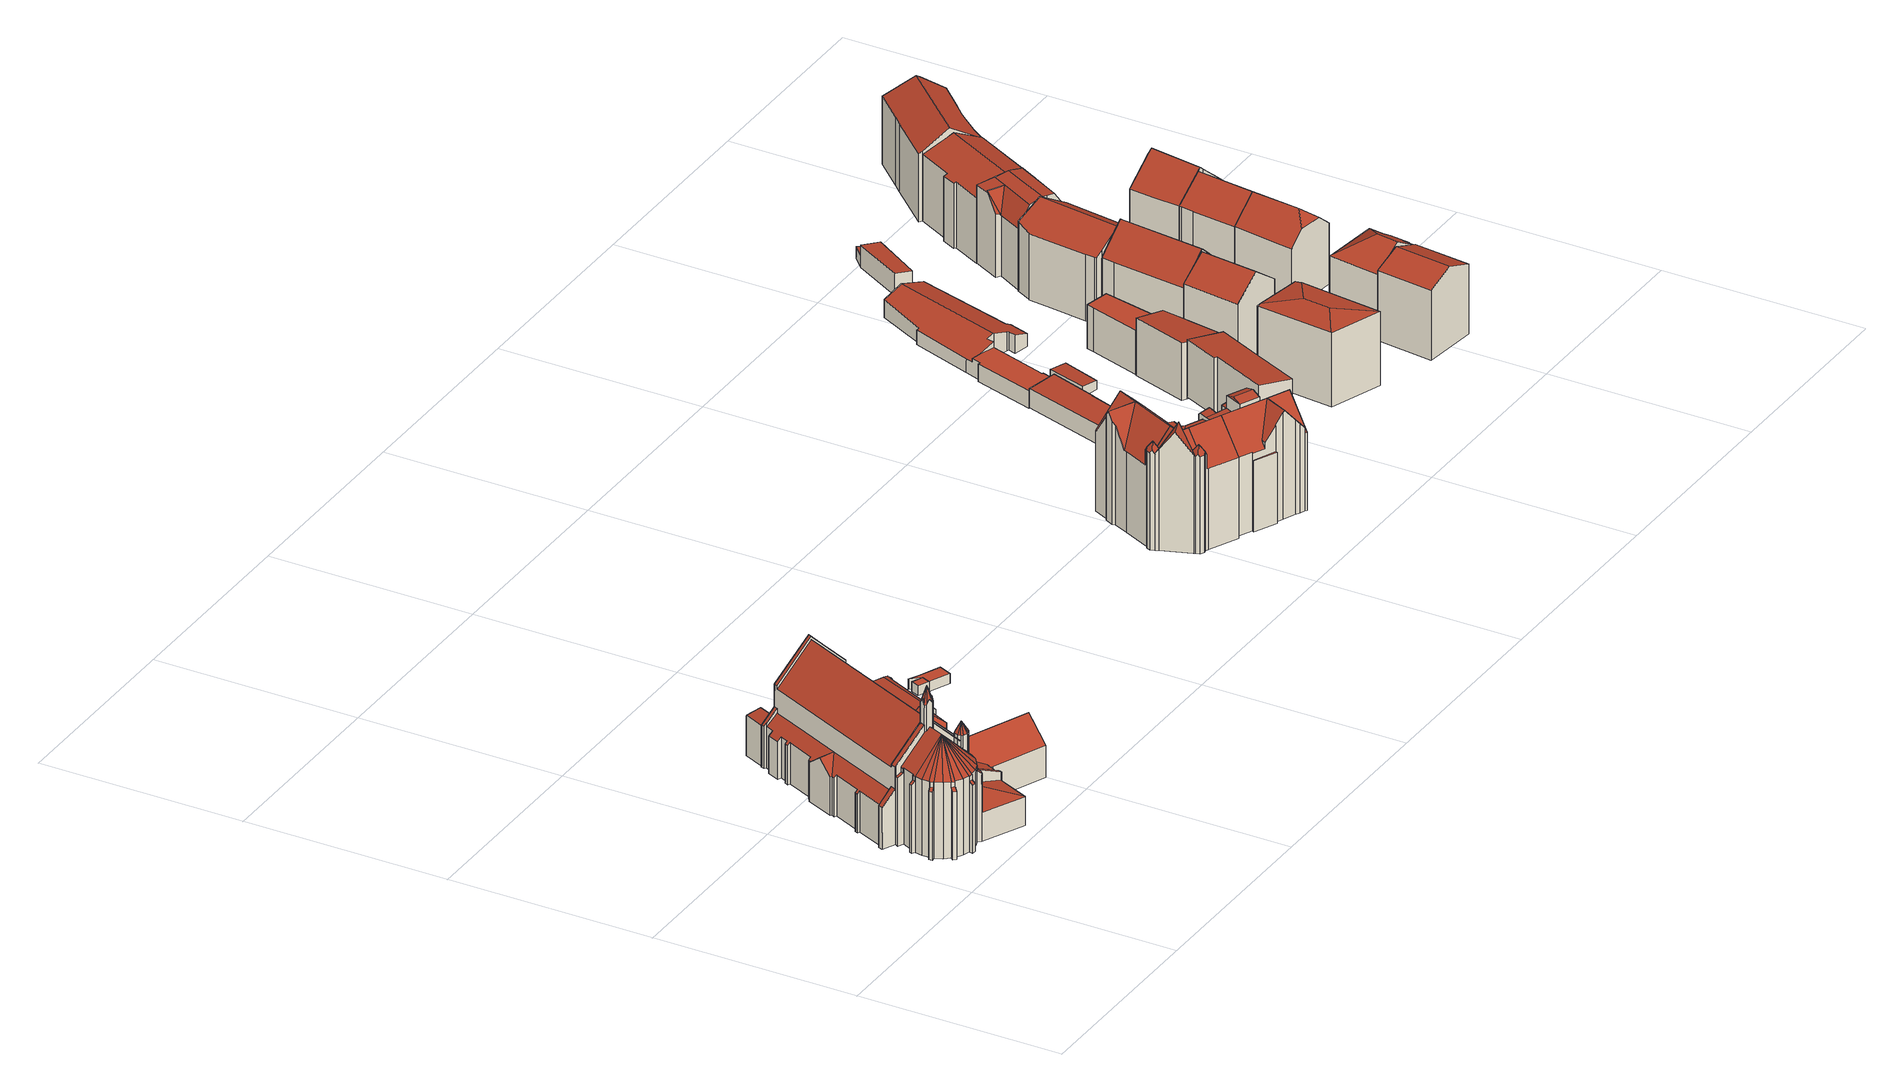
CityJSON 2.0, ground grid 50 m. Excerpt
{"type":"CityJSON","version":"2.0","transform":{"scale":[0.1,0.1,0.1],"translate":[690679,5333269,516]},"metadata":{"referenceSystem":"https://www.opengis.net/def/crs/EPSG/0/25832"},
"CityObjects":{
"building1":{"type":"Building","attributes":{"name":"St. Anton","Gemeindeschluessel":"09162000","HoeheDach":"555.800","HoeheGrund":"520.120","Methode":"2000","NiedrigsteTraufeDesGebaeudes":"523.859","Geometrietyp2DReferenz":"3000","function":"31001_3041","roofType":"3100","measuredHeight":35.68,"storeysAboveGround":3},"geometry":[{"type":"MultiSurface","lod":"2","boundaries":[[[0,1,2,3]],[[4,5,6,7]],[[8,9,10,11]],[[12,13,14]],[[15,16,14,17,18,19,20]],[[21,9,22,23]],[[24,25,26,27,28,29,30]],[[31,32,33,34,35,36]],[[37,38,39,40]],[[41,42,43,44]],[[45,46,47,48,49,50]],[[51,52,53,54,55]],[[56,57,58,59]],[[60,61,62,63,64,65,66,67]],[[68,69,70,71,72]],[[13,73,18,17]],[[74,75,76,77,78,79]],[[80,81,82,83]],[[24,30,84,85]],[[86,87,88]],[[89,90,91,92]],[[93,94,95,96,97]],[[98,99,100,101]],[[102,103,104,105,106]],[[20,107,108,109,110,111,112,47,113]],[[84,30,29,114,115,116,66,65]],[[117,118,119]],[[120,121,122,123]],[[124,125,126,127,6,5]],[[8,128,129]],[[130,64,63,131]],[[132,133,49,48,134]],[[123,122,135,136]],[[137,47,138]],[[138,47,46]],[[139,140,128,141,142]],[[143,144,145,146,41,44]],[[41,146,147,42]],[[148,149,150,151,152,153]],[[154,152,151,155,156,157]],[[158,159,99,98]],[[160,161,162,163,164]],[[165,166,167,168,169,21,23,170]],[[171,172,173,174]],[[10,175,11]],[[25,176,177,178,26]],[[179,180,181,182]],[[107,183,184,108]],[[185,186,187]],[[174,173,188,189]],[[190,191,86]],[[86,88,192]],[[193,194,195,196,197,198,199]],[[200,34,33,201,202]],[[203,87,86]],[[86,192,184]],[[204,205,206,207]],[[19,86,183]],[[22,9,8]],[[208,209,210,211]],[[7,6,127,212]],[[133,213,214,215,50,49]],[[216,217,218,219]],[[220,221,222,72,71,47,223]],[[224,225,226,172,171,227]],[[228,229,104,103,230,231,232,233,234,235,202,201,236]],[[237,88,87,238]],[[239,240,241,242]],[[223,47,53]],[[243,244,245,246]],[[159,247,248,2,1,249,250,251,210,209,252,188,173,172,226,253,100,99]],[[131,63,62,254]],[[31,36,255,256]],[[106,105,257,258]],[[259,248,247,260]],[[230,103,102,261]],[[262,68,72,222,263,264]],[[265,266,267,268]],[[269,270,229,228]],[[245,244,271,272]],[[59,58,273,274]],[[108,184,192,275,109]],[[161,276,277,278,279,162]],[[8,142,280,128]],[[281,45,50,215]],[[143,44,43,282]],[[283,139,142,11,284]],[[285,181,180,286,287,91,90,288,289,265,268]],[[53,47,54]],[[159,158,260,247]],[[285,290,182,181]],[[271,76,75,272]],[[101,100,253,291]],[[292,234,233,293]],[[294,287,286,295]],[[110,296,185,117,111]],[[74,79,297,298]],[[20,113,299,121,120,15]],[[15,120,123,136,300,157,156,301,302,199,198,16]],[[73,303,86]],[[265,93,97,266]],[[304,305,45,281,306]],[[47,307,308]],[[105,104,229,270,257]],[[92,91,287,294]],[[280,142,141]],[[109,275,296,110]],[[300,299,113,154,157]],[[224,227,177,176]],[[304,306,214,213]],[[82,166,165,83]],[[168,167,309,310,311,312]],[[8,185,187,22]],[[236,201,33,32]],[[313,282,43,42,147,314]],[[4,160,164,315,124,5]],[[3,2,248,259]],[[298,297,205,204]],[[279,316,163,162]],[[165,170,317,238,87,203]],[[9,175,10]],[[208,318,319,320,252,209]],[[35,34,200,321]],[[8,11,142]],[[150,322,323,155,151]],[[256,255,217,216]],[[313,314,277,276]],[[20,19,183,107]],[[175,9,21,169,284,11]],[[324,325,139,283]],[[263,222,221,326]],[[89,212,127,126,288,90]],[[167,166,82,327,67,66,116,40,39,328,329,309]],[[117,8,129,118]],[[330,254,62,61,331,332]],[[264,263,326,333]],[[80,191,190,334]],[[239,242,335,336,196,195,337]],[[288,126,125,289]],[[94,338,339,95]],[[186,22,187]],[[145,307,47,112,340,341,342,278,277,314,147,146]],[[305,343,138,46,45]],[[262,264,333,344]],[[321,200,202,235,345]],[[28,27,346,347]],[[328,39,38,218,217,255,36]],[[178,177,227,171,174,189,348]],[[271,244,243,349,273,58,57,350,338,94,93,265,351,77,76]],[[324,283,284,169,168,312]],[[149,193,199,302,322,150]],[[352,51,55,353,354]],[[292,345,235,234]],[[355,356,332,331,60,67,327,357]],[[328,36,35,321,345,292,293,358,359,261,102,106,258,206,360,361,362,329]],[[69,148,153,70]],[[347,114,29,28]],[[191,203,86]],[[70,153,47]],[[117,185,8]],[[18,86,19]],[[130,363,85,84,65,64]],[[267,364,290,285,268]],[[112,111,117,119,129,340]],[[206,205,297,79,78,365,360]],[[366,250,249,367]],[[226,225,291,253]],[[351,365,78,77]],[[335,355,357,81,334,190,303,12,14,16,368,336]],[[358,232,231,359]],[[183,86,184]],[[52,369,220,223,53]],[[293,233,232,358]],[[361,311,310,362]],[[367,249,1,0]],[[353,55,370,371]],[[130,131,254,330,241,240,372,194,193,149,148,69,68,262,344,369,52,51,352,373,374,343,305,304,213,133,132,144,143,282,313,276,161,160,4,7,212,89,92,294,295,179,182,290,364,96,95,339,375,56,59,274,376,246,245,272,75,74,298,204,207,269,228,236,32,31,256,216,219,318,208,211,377,366,367,0,3,259,260,158,98,101,291,225,224,176,25,24,85,363]],[[369,344,333,326,221,220]],[[70,47,71]],[[190,86,303]],[[354,353,371,378]],[[136,135,299,300]],[[140,139,325,315,164]],[[48,47,308,134]],[[279,278,342,316]],[[340,129,128,140,341]],[[374,373,378,371,370,379]],[[327,82,81,357]],[[362,310,309,329]],[[359,231,230,261]],[[211,210,251,377]],[[135,122,121,299]],[[352,354,378,373]],[[301,323,322,302]],[[156,155,323,301]],[[377,251,250,366]],[[154,47,153,152]],[[320,115,114,347,346,348,189,188,252]],[[269,207,206,258,257,270]],[[240,239,337,372]],[[185,296,317,170,23,22,186]],[[60,331,61]],[[73,86,18]],[[197,196,336,368]],[[295,286,180,179]],[[334,81,80]],[[119,118,129]],[[198,197,368,16]],[[376,349,243,246]],[[14,13,17]],[[320,319,37,40,116,115]],[[274,273,349,376]],[[275,237,238,317,296]],[[265,289,125,124,315,325,324,312,311,361,360,365,351]],[[306,281,215,214]],[[83,165,203,191,80]],[[12,303,73,13]],[[140,164,163,316,342,341]],[[379,370,55,54,47,137]],[[96,364,267,266,97]],[[375,350,57,56]],[[241,330,332,356,242]],[[318,219,218,38,37,319]],[[355,335,242,356]],[[154,113,47]],[[280,141,128]],[[275,192,88,237]],[[195,194,372,337]],[[339,338,350,375]],[[144,132,134,308,307,145]],[[27,26,178,348,346]],[[343,374,379,137,138]]],"semantics":{"surfaces":[{"type":"WallSurface"},{"type":"RoofSurface"},{"type":"GroundSurface"}],"values":[0,0,1,1,0,0,0,0,0,1,1,0,0,1,0,0,0,1,0,1,0,0,0,1,1,1,1,0,1,1,0,0,0,1,1,0,0,0,0,0,0,0,1,0,1,0,0,0,1,0,1,1,0,1,1,1,0,1,1,0,0,0,0,1,0,0,0,0,1,0,1,0,0,1,0,0,0,1,0,0,0,0,0,1,0,0,0,1,1,0,0,0,0,1,0,0,0,0,1,1,1,0,1,1,0,1,0,0,0,0,0,0,1,0,0,0,0,0,1,0,1,0,1,1,1,0,0,0,0,0,0,0,0,1,0,1,0,1,0,0,1,1,0,0,1,1,1,1,1,1,0,0,0,1,0,0,0,1,1,1,1,0,0,0,1,0,0,0,0,1,1,0,1,1,0,0,2,0,1,1,1,0,1,1,0,0,0,0,1,1,0,1,0,0,0,0,1,0,0,0,0,0,1,0,0,1,1,1,0,1,1,0,1,0,1,0,0,0,1,0,0,0,0,0,1,1,0,0,0,0,1,0]}}]},
"building2":{"type":"Building","attributes":{"Gemeindeschluessel":"09162000","HoeheDach":"527.250","HoeheGrund":"519.940","Methode":"2000","NiedrigsteTraufeDesGebaeudes":"522.595","Geometrietyp2DReferenz":"3000","function":"31001_9998","roofType":"3200","measuredHeight":7.31},"geometry":[{"type":"MultiSurface","lod":"2","boundaries":[[[380,381,382,383,384,385,386]],[[387,388,389,390,391,392,393,394,395]],[[396,397,398,399]],[[400,401,402,403]],[[404,405,406,407]],[[408,409,410,411,383,382]],[[412,413,414,415]],[[416,417,401,400]],[[418,419,420,421,422]],[[423,424,425,426]],[[427,428,392,391]],[[406,429,407]],[[398,430,431,432,433,434,399]],[[435,436,437,438]],[[439,440,441,442,443,444]],[[395,394,445,446]],[[447,448,416,400,403,449,441,440,439,450,451,386,385,384,452,453,454,455,456,396,399,434,433,457,458,459,460,461,389,388,387,395,446,462,463,464,412,415,465,404,407,423,426,466,467,468,469]],[[470,430,398,397,471,472,409,473]],[[444,443,474,475]],[[476,477,457]],[[457,477,478,458]],[[393,392,428,479,445,394]],[[443,442,419,418,422,480,474]],[[448,447,481,482,417,416]],[[475,474,480,483,484,485]],[[458,478,486,459]],[[465,487,405,404]],[[455,472,471,456]],[[488,422,421,435,438,425,424,429,406,405,487,414,413,489,427,391,390,490,491,486,478,477,476,432,431,492]],[[460,491,490,461]],[[431,430,470,492]],[[384,383,411,452]],[[382,381,408]],[[469,493,481,447]],[[415,414,487,465]],[[407,429,424,423]],[[441,449,403,402,420,419,442]],[[436,494,493,469,468,467,437]],[[461,490,390,389]],[[495,408,381,380]],[[483,480,422,488,492,470,473,484]],[[410,409,472,455,454,453]],[[452,411,410,453]],[[459,486,491,460]],[[485,484,473,409,408,495]],[[420,402,401,417,482,481,493,494,436,435,421]],[[464,489,413,412]],[[451,450,439,444,475,485,495,380,386]],[[479,428,427,489,464,463,462,446,445]],[[433,432,476,457]],[[425,438,437,467,466,426]],[[456,471,397,396]]],"semantics":{"surfaces":[{"type":"WallSurface"},{"type":"RoofSurface"},{"type":"GroundSurface"}],"values":[0,0,0,0,0,1,0,0,0,0,0,0,0,1,0,0,2,1,1,0,0,1,1,0,1,0,0,0,1,0,0,0,0,0,0,0,0,0,0,1,0,0,0,0,0,1,0,0,0,0,0,0]}}]},
"building3":{"type":"Building","attributes":{"Gemeindeschluessel":"09162000","HoeheDach":"522.331","HoeheGrund":"519.870","Methode":"1000","NiedrigsteTraufeDesGebaeudes":"522.331","Geometrietyp2DReferenz":"3000","function":"31001_2000","roofType":"1000","measuredHeight":2.46},"geometry":[{"type":"MultiSurface","lod":"2","boundaries":[[[496,497,498,499]],[[500,501,497,496]],[[499,502,500,496]],[[499,498,503,502]],[[502,503,501,500]],[[497,501,503,498]]],"semantics":{"surfaces":[{"type":"WallSurface"},{"type":"GroundSurface"},{"type":"RoofSurface"}],"values":[0,0,1,0,0,2]}}]},
"building4":{"type":"Building","attributes":{"Gemeindeschluessel":"09162000","HoeheDach":"522.331","HoeheGrund":"519.810","Methode":"1000","NiedrigsteTraufeDesGebaeudes":"522.331","Geometrietyp2DReferenz":"3000","function":"51009_1610","roofType":"1000","measuredHeight":2.52},"geometry":[{"type":"MultiSurface","lod":"2","boundaries":[[[504,505,506,507,508,509]],[[497,501,510,511]],[[506,505,512,513]],[[513,514,511,510,508,507,506]],[[514,513,512,515,497,511]],[[510,501,509,508]],[[501,497,515,512,505,504,509]]],"semantics":{"surfaces":[{"type":"WallSurface"},{"type":"GroundSurface"},{"type":"RoofSurface"}],"values":[0,0,0,1,0,0,2]}}]},
"building5":{"type":"Building","attributes":{"Gemeindeschluessel":"09162000","HoeheDach":"545.840","HoeheGrund":"516.197","Methode":"2000","NiedrigsteTraufeDesGebaeudes":"536.085","Geometrietyp2DReferenz":"3000","function":"31001_1000","roofType":"3100","measuredHeight":29.64,"storeysAboveGround":8},"geometry":[{"type":"MultiSurface","lod":"2","boundaries":[[[516,517,518,519,520,521]],[[522,523,524,525]],[[526,527,528]],[[529,530,531,532]],[[533,534,535,536,537]],[[538,539,540,527,526]],[[541,542,543,544]],[[545,546,547,524,523,548,549,543,542,550,551,552,553,554]],[[517,555,536,535,518]],[[534,556,519,518,535]],[[557,558,559,560,561,562]],[[563,526,528,564]],[[565,566,567,568,569,570]],[[571,572,573,574]],[[575,576,577,516,521]],[[578,561,560,579]],[[568,567,580,581]],[[568,581,553,582,583,569]],[[584,585,551,550]],[[583,556,534]],[[551,586,587,576,575]],[[588,589,556,583,582]],[[571,590,547,546,591,572]],[[592,532,531,585,584]],[[593,594,595,596,597]],[[598,599,539,538,600]],[[601,528,527,558]],[[602,600,538,526,563]],[[603,549,548,604]],[[566,605,606,580,567]],[[577,576,587,607]],[[608,609,574,573]],[[598,600,602,610]],[[596,554,553,557,562,597]],[[529,607,587,586,530]],[[570,569,583,534,533]],[[611,612,613,609,608,614]],[[615,616,606,605]],[[520,519,556,589]],[[615,610,602,563,564,617,616]],[[612,611,595,594]],[[618,537,536,555]],[[575,521,520,589,552,551]],[[578,593,597,562,561]],[[571,574,609,613,612,594,593,578,579,599,598,610,615,605,566,565,618,555,517,516,577,607,529,532,592,619,541,544,603,604,522,525,590]],[[608,573,572,591,545,554,614]],[[525,524,547,590]],[[545,591,546]],[[604,548,523,522]],[[618,565,570,533,537]],[[599,579,560,559,540,539]],[[581,580,606,616,617]],[[596,595,611,614,554]],[[552,589,588]],[[544,543,549,603]],[[581,617,564,528,601,553]],[[551,585,531,530,586]],[[558,557,553,601]],[[541,619,592,584,550,542]],[[553,552,588,582]],[[558,527,540,559]]],"semantics":{"surfaces":[{"type":"WallSurface"},{"type":"RoofSurface"},{"type":"GroundSurface"}],"values":[0,0,1,0,1,1,0,1,0,1,1,1,0,0,0,0,1,0,1,1,1,0,0,0,0,0,0,1,0,0,0,0,0,1,0,1,0,0,0,0,0,0,1,0,2,1,0,0,0,0,0,1,1,0,0,0,1,1,0,1,0]}}]},
"building6":{"type":"Building","attributes":{"Gemeindeschluessel":"09162000","HoeheDach":"543.730","HoeheGrund":"516.760","Methode":"2000","NiedrigsteTraufeDesGebaeudes":"534.160","Geometrietyp2DReferenz":"3000","function":"31001_1000","roofType":"3100","measuredHeight":26.97,"storeysAboveGround":7},"geometry":[{"type":"MultiSurface","lod":"2","boundaries":[[[620,621,622]],[[623,624,625,626,627,628]],[[629,630,631,632,633]],[[623,628,634]],[[635,636,637,638]],[[639,640,641,642]],[[643,644,645,646,647]],[[648,649,621,620]],[[650,651,652,653,654]],[[655,621,649,656]],[[657,658,659,660]],[[625,659,658,626]],[[661,662,663,664]],[[665,666,667,668]],[[669,665,670,671,672]],[[673,674,675]],[[627,637,636,676,677,634,628]],[[652,651,678,679,680,635,638,657,660,664,663,681,682,632,631,683,684,685,686,641,640,687,688,689,653]],[[669,666,665]],[[690,655,656,691]],[[684,692,693,685]],[[686,685,693,694,646,645]],[[683,648,692,684]],[[670,695,696,697,622,690]],[[622,621,655,690]],[[689,698,654,653]],[[699,700,674,673,677,676]],[[678,675,674,700,679]],[[644,643,696,701,702,642]],[[681,663,662,562,597]],[[661,624,623,634,677,673,675,650,654,562,662]],[[682,703,633,632]],[[696,643,647,697]],[[688,704,698,689]],[[630,629,671,670,690,691]],[[705,706,669,672]],[[631,630,691,656,649,648,683]],[[665,668,696,695,670]],[[635,680,699,676,636]],[[657,638,637,627,626,658]],[[697,647,707]],[[679,700,699,680]],[[620,622,697,707,694,693,692,648]],[[687,708,704,688]],[[651,650,675,678]],[[654,698,704,708,639,642,702,705,672,671,629,633,703,597,562]],[[667,706,705,702,701,696,668]],[[681,597,703,682]],[[640,639,708,687]],[[642,641,686,645,644]],[[667,666,669,706]],[[707,647,646,694]],[[664,660,659,625,624,661]]],"semantics":{"surfaces":[{"type":"WallSurface"},{"type":"RoofSurface"},{"type":"GroundSurface"}],"values":[0,0,0,0,0,0,1,0,0,1,0,1,0,1,0,0,1,2,1,1,0,0,0,1,1,0,1,0,1,0,1,0,1,0,1,0,0,0,0,0,0,0,1,0,0,1,0,0,0,0,1,0,0]}}]},
"building7":{"type":"Building","attributes":{"Gemeindeschluessel":"09162000","HoeheDach":"519.740","HoeheGrund":"517.338","Methode":"2000","NiedrigsteTraufeDesGebaeudes":"519.740","Geometrietyp2DReferenz":"3000","function":"31001_2000","roofType":"1000","measuredHeight":2.4,"storeysAboveGround":1},"geometry":[{"type":"MultiSurface","lod":"2","boundaries":[[[709,710,711,712]],[[712,713,714,709]],[[712,711,715,713]],[[714,716,710,709]],[[713,715,716,714]],[[710,716,715,711]]],"semantics":{"surfaces":[{"type":"WallSurface"},{"type":"GroundSurface"},{"type":"RoofSurface"}],"values":[0,1,0,0,0,2]}}]},
"building8":{"type":"Building","attributes":{"Gemeindeschluessel":"09162000","HoeheDach":"522.211","HoeheGrund":"516.471","Methode":"2000","NiedrigsteTraufeDesGebaeudes":"521.227","Geometrietyp2DReferenz":"3000","function":"31001_2000","roofType":"1000","measuredHeight":5.74,"storeysAboveGround":2},"geometry":[{"type":"MultiSurface","lod":"2","boundaries":[[[717,718,719,720]],[[721,722,723,724]],[[725,726,718,717]],[[724,723,726,725]],[[727,728,729,730]],[[730,729,731,732]],[[732,731,733,734]],[[734,733,722,721]],[[724,725,717,720,727,730,732,734,721]],[[720,719,728,727]],[[722,733,731,729,728,719,718,726,723]]],"semantics":{"surfaces":[{"type":"WallSurface"},{"type":"GroundSurface"},{"type":"RoofSurface"}],"values":[0,0,0,0,0,0,0,0,1,0,2]}}]},
"building9":{"type":"Building","attributes":{"Gemeindeschluessel":"09162000","HoeheDach":"531.143","HoeheGrund":"516.858","Methode":"2000","NiedrigsteTraufeDesGebaeudes":"529.640","Geometrietyp2DReferenz":"3000","function":"31001_2000","roofType":"1000","measuredHeight":14.29,"storeysAboveGround":4},"geometry":[{"type":"MultiSurface","lod":"2","boundaries":[[[735,736,737,738]],[[738,737,739,740]],[[736,741,742,743,744,739,737]],[[745,743,742,746]],[[747,741,736,735]],[[746,742,741,747]],[[747,735,738,740,748,745,746]],[[740,739,744,748]],[[748,744,743,745]]],"semantics":{"surfaces":[{"type":"WallSurface"},{"type":"RoofSurface"},{"type":"GroundSurface"}],"values":[0,0,1,0,0,0,2,0,0]}}]},
"building10":{"type":"Building","attributes":{"Gemeindeschluessel":"09162000","HoeheDach":"519.260","HoeheGrund":"516.553","Methode":"2000","NiedrigsteTraufeDesGebaeudes":"518.798","Geometrietyp2DReferenz":"3000","function":"31001_2463","roofType":"1000","measuredHeight":2.71,"storeysAboveGround":1},"geometry":[{"type":"MultiSurface","lod":"2","boundaries":[[[749,750,751,752]],[[753,754,750,749]],[[752,751,755,756]],[[752,756,753,749]],[[750,754,755,751]],[[756,755,754,753]]],"semantics":{"surfaces":[{"type":"WallSurface"},{"type":"GroundSurface"},{"type":"RoofSurface"}],"values":[0,0,0,1,2,0]}}]},
"building11":{"type":"Building","attributes":{"Gemeindeschluessel":"09162000","HoeheDach":"530.633","HoeheGrund":"516.381","Methode":"2000","NiedrigsteTraufeDesGebaeudes":"528.864","Geometrietyp2DReferenz":"3000","function":"31001_1000","roofType":"1000","measuredHeight":14.25,"storeysAboveGround":4},"geometry":[{"type":"MultiSurface","lod":"2","boundaries":[[[757,758,759,760,761,762,763]],[[757,764,765,758]],[[762,766,767,763]],[[761,768,766,762]],[[760,769,768,761]],[[758,765,770,759]],[[767,766,768,769,770,765,764]],[[759,770,769,760]],[[763,767,764,757]]],"semantics":{"surfaces":[{"type":"GroundSurface"},{"type":"WallSurface"},{"type":"RoofSurface"}],"values":[0,1,1,1,1,1,2,1,1]}}]},
"building12":{"type":"Building","attributes":{"Gemeindeschluessel":"09162000","HoeheDach":"522.510","HoeheGrund":"516.261","Methode":"2000","NiedrigsteTraufeDesGebaeudes":"519.495","Geometrietyp2DReferenz":"3000","function":"31001_2000","roofType":"3100","measuredHeight":6.25,"storeysAboveGround":2},"geometry":[{"type":"MultiSurface","lod":"2","boundaries":[[[771,772,773,774]],[[775,776,777,778,779]],[[780,781,782,783,784,785]],[[773,786,787,788,774]],[[789,790,791,792]],[[787,786,793,794]],[[780,785,795,796]],[[797,798,799,800,801]],[[799,802,803,804,791,790,805,806,779,778,800]],[[807,804,803,808]],[[809,810,801,800,778,777,811,795,785,784]],[[812,813,772,771]],[[773,772,813,814,809,783,782,793,786]],[[815,805,790,789]],[[814,810,809]],[[816,802,799,798]],[[792,791,804,807]],[[784,783,809]],[[775,779,806,817]],[[817,806,805,815]],[[812,797,801,810,814,813]],[[794,793,782,781]],[[818,811,777,776]],[[808,803,802,816]],[[797,812,771,774,788,787,794,781,780,796,818,776,775,817,815,789,792,807,808,816,798]],[[796,795,811,818]]],"semantics":{"surfaces":[{"type":"WallSurface"},{"type":"RoofSurface"},{"type":"GroundSurface"}],"values":[0,0,0,0,0,0,0,0,1,0,1,0,1,0,0,0,0,0,0,0,0,0,0,0,2,0]}}]},
"building13":{"type":"Building","attributes":{"Gemeindeschluessel":"09162000","HoeheDach":"536.633","HoeheGrund":"517.189","Methode":"1000","NiedrigsteTraufeDesGebaeudes":"535.227","Geometrietyp2DReferenz":"3000","function":"31001_9998","roofType":"3200","measuredHeight":19.44,"storeysAboveGround":5},"geometry":[{"type":"MultiSurface","lod":"2","boundaries":[[[819,820,821,822]],[[823,819,824,825]],[[826,827,828,829,830]],[[820,819,823,828,827]],[[819,822,831,824]],[[830,829,825,824,831]],[[826,830,831,822,821]],[[820,827,826,821]],[[823,825,829,828]]],"semantics":{"surfaces":[{"type":"RoofSurface"},{"type":"WallSurface"},{"type":"GroundSurface"}],"values":[0,1,1,1,0,1,0,0,2]}}]},
"building14":{"type":"Building","attributes":{"Gemeindeschluessel":"09162000","HoeheDach":"527.320","HoeheGrund":"516.516","Methode":"1000","NiedrigsteTraufeDesGebaeudes":"527.320","Geometrietyp2DReferenz":"3000","function":"31001_3065","roofType":"1000","measuredHeight":10.8,"storeysAboveGround":4},"geometry":[{"type":"MultiSurface","lod":"2","boundaries":[[[832,833,834,835]],[[836,837,838,839]],[[840,841,837,836]],[[842,843,833,832]],[[839,838,844,845]],[[845,844,843,842]],[[835,834,841,840]],[[845,842,832,835,840,836,839]],[[843,844,838,837,841,834,833]]],"semantics":{"surfaces":[{"type":"WallSurface"},{"type":"GroundSurface"},{"type":"RoofSurface"}],"values":[0,0,0,0,0,0,0,1,2]}}]},
"building15":{"type":"Building","attributes":{"Gemeindeschluessel":"09162000","HoeheDach":"538.898","HoeheGrund":"517.085","Methode":"1000","NiedrigsteTraufeDesGebaeudes":"533.963","Geometrietyp2DReferenz":"3000","function":"31001_1000","roofType":"3100","measuredHeight":21.81,"storeysAboveGround":4},"geometry":[{"type":"MultiSurface","lod":"2","boundaries":[[[846,847,848,849]],[[850,851,852,849,848]],[[850,853,854,851]],[[852,851,854,855]],[[847,853,850,848]],[[855,846,849,852]],[[846,855,854,853,847]]],"semantics":{"surfaces":[{"type":"RoofSurface"},{"type":"WallSurface"},{"type":"GroundSurface"}],"values":[0,1,1,2,0,1,1]}}]},
"building16":{"type":"Building","attributes":{"Gemeindeschluessel":"09162000","HoeheDach":"539.500","HoeheGrund":"517.021","Methode":"2000","NiedrigsteTraufeDesGebaeudes":"533.107","Geometrietyp2DReferenz":"3000","function":"31001_1000","roofType":"3100","measuredHeight":22.48,"storeysAboveGround":4},"geometry":[{"type":"MultiSurface","lod":"2","boundaries":[[[856,857,858,859,860]],[[861,862,863,864,859,858,865]],[[866,862,861,867]],[[868,864,863,869]],[[870,865,858,857,871,872]],[[867,861,865,870,873]],[[869,863,862,866]],[[860,859,864,868]],[[874,872,871,875]],[[875,871,857,856]],[[873,870,872,874]],[[856,860,868,869,866,867,873,874,875]]],"semantics":{"surfaces":[{"type":"WallSurface"},{"type":"RoofSurface"},{"type":"GroundSurface"}],"values":[0,1,0,0,1,0,0,0,0,0,0,2]}}]},
"building17":{"type":"Building","attributes":{"Gemeindeschluessel":"09162000","HoeheDach":"538.105","HoeheGrund":"518.110","Methode":"1000","NiedrigsteTraufeDesGebaeudes":"535.351","Geometrietyp2DReferenz":"3000","function":"31001_1000","roofType":"3100","measuredHeight":20,"storeysAboveGround":6},"geometry":[{"type":"MultiSurface","lod":"2","boundaries":[[[876,877,878,879]],[[880,881,882,883]],[[884,885,877,876]],[[880,879,878,881]],[[877,885,882,881,878]],[[882,885,884,883]],[[879,880,883,884,876]]],"semantics":{"surfaces":[{"type":"RoofSurface"},{"type":"GroundSurface"},{"type":"WallSurface"}],"values":[0,1,0,2,2,2,2]}}]},
"building18":{"type":"Building","attributes":{"Gemeindeschluessel":"09162000","HoeheDach":"538.121","HoeheGrund":"517.230","Methode":"1000","NiedrigsteTraufeDesGebaeudes":"533.463","Geometrietyp2DReferenz":"3000","function":"31001_1000","roofType":"3100","measuredHeight":20.89,"storeysAboveGround":4},"geometry":[{"type":"MultiSurface","lod":"2","boundaries":[[[886,887,888,889]],[[890,891,892,893]],[[894,895,896,897,898,899,900,901]],[[897,896,902,903]],[[904,905,906,907]],[[893,892,908,909]],[[910,911,891,890]],[[911,912,895,894,901,913,914,915,916,908,892,891]],[[917,918,905,904]],[[886,889,917,904,907,919,910,890,893,909,920,921,922,923,900,899,898,897,903,924]],[[919,907,906,912,911,910]],[[903,902,925,924]],[[889,888,918,917]],[[924,925,887,886]],[[906,905,918,888,887,925,902,896,895,912]],[[908,916,915,921,920,909]],[[915,914,913,901,900,923,922,921]]],"semantics":{"surfaces":[{"type":"WallSurface"},{"type":"RoofSurface"},{"type":"GroundSurface"}],"values":[0,0,0,0,0,0,0,1,0,2,0,0,0,0,1,0,0]}}]},
"building19":{"type":"Building","attributes":{"Gemeindeschluessel":"09162000","HoeheDach":"521.974","HoeheGrund":"516.482","Methode":"2000","NiedrigsteTraufeDesGebaeudes":"519.310","Geometrietyp2DReferenz":"3000","function":"31001_2000","roofType":"1000","measuredHeight":5.49,"storeysAboveGround":2},"geometry":[{"type":"MultiSurface","lod":"2","boundaries":[[[926,927,928,929,930,931]],[[932,933,934,928,927,935]],[[936,937,938,934,933,939]],[[939,933,932,940]],[[941,935,927,926]],[[931,930,937,936]],[[938,937,930,929]],[[926,931,936,939,940,941]],[[929,928,934,938]],[[940,932,935,941]]],"semantics":{"surfaces":[{"type":"WallSurface"},{"type":"RoofSurface"},{"type":"GroundSurface"}],"values":[0,1,0,0,0,0,1,2,0,0]}}]},
"building20":{"type":"Building","attributes":{"Gemeindeschluessel":"09162000","HoeheDach":"538.983","HoeheGrund":"517.970","Methode":"2000","NiedrigsteTraufeDesGebaeudes":"533.236","Geometrietyp2DReferenz":"3000","function":"31001_1000","roofType":"3200","measuredHeight":21.01,"storeysAboveGround":5},"geometry":[{"type":"MultiSurface","lod":"2","boundaries":[[[942,943,944,945,946,947,948,949,950,951,952,953,954,955,956]],[[946,957,958,947]],[[958,957,959,960,961,962,963,964,965,966,967,968]],[[951,969,970,952]],[[964,963,956,955,954,965]],[[943,942,962,961,960,944]],[[954,953,952,970,966,965]],[[945,959,957,946]],[[948,947,958,968,971,949]],[[968,967,972,971]],[[967,966,970,969,972]],[[956,963,962,942]],[[944,960,959,945]],[[971,972,969,951,950,949]]],"semantics":{"surfaces":[{"type":"GroundSurface"},{"type":"WallSurface"},{"type":"RoofSurface"}],"values":[0,1,2,1,1,1,1,1,1,2,2,1,1,1]}}]},
"building21":{"type":"Building","attributes":{"Gemeindeschluessel":"09162000","HoeheDach":"537.770","HoeheGrund":"517.380","Methode":"2000","NiedrigsteTraufeDesGebaeudes":"532.264","Geometrietyp2DReferenz":"3000","function":"31001_1000","roofType":"3100","measuredHeight":20.39,"storeysAboveGround":4},"geometry":[{"type":"MultiSurface","lod":"2","boundaries":[[[973,974,975]],[[976,977,978,979,980,981]],[[982,983,977,976,984,985,986,987,988,989]],[[990,981,980,973]],[[991,992,993]],[[994,995,983,982,996]],[[991,993,985,984,997]],[[983,995,978,977]],[[996,982,989,998]],[[978,995,994,999,1000,1001,1002,979]],[[996,998,999,994]],[[973,1003,1004,974]],[[973,975,992,991,997,990]],[[987,1001,1000,988]],[[989,988,1000,999,998]],[[986,985,993,992,975,974,1004]],[[987,986,1004,1003,1002,1001]],[[990,997,984,976,981]],[[980,979,1002,1003,973]]],"semantics":{"surfaces":[{"type":"WallSurface"},{"type":"GroundSurface"},{"type":"RoofSurface"}],"values":[0,0,1,2,2,0,0,0,0,2,2,2,2,0,0,0,0,0,2]}}]},
"building22":{"type":"Building","attributes":{"Gemeindeschluessel":"09162000","HoeheDach":"538.597","HoeheGrund":"517.780","Methode":"2000","NiedrigsteTraufeDesGebaeudes":"532.814","Geometrietyp2DReferenz":"3000","function":"31001_1000","roofType":"3200","measuredHeight":20.82,"storeysAboveGround":5},"geometry":[{"type":"MultiSurface","lod":"2","boundaries":[[[1005,1006,1007,1008,1009,1010,1011]],[[1012,1007,1006]],[[1012,1013,1014,1008,1007]],[[1011,1010,1009,1015,1016,1017]],[[1018,1019,1020,1021,1017,1016,1015,1022,1023]],[[1023,1014,1013,1018]],[[1021,1020,1019,1018,1013,1012,1006,1005,1011,1017]],[[1008,1014,1023,1022,1015,1009]]],"semantics":{"surfaces":[{"type":"RoofSurface"},{"type":"WallSurface"},{"type":"GroundSurface"}],"values":[0,0,0,1,2,1,1,1]}}]},
"building23":{"type":"Building","attributes":{"Gemeindeschluessel":"09162000","HoeheDach":"538.625","HoeheGrund":"517.770","Methode":"1000","NiedrigsteTraufeDesGebaeudes":"532.848","Geometrietyp2DReferenz":"3000","function":"31001_1000","roofType":"3100","measuredHeight":20.86,"storeysAboveGround":5},"geometry":[{"type":"MultiSurface","lod":"2","boundaries":[[[1024,1025,1026,1027]],[[1028,1029,1030,1031]],[[1032,1033,1029,1028]],[[1008,1034,1035,1026,1025,1036,1037]],[[1027,1026,1035,1038]],[[1022,1039,1023,1040,1041,1008,1037,1015]],[[1041,1040,1042,1030,1029,1033,1043,1044,1034,1008]],[[1034,1044,1045,1046,1038,1035]],[[1047,1043,1033,1032]],[[1045,1044,1043,1047]],[[1023,1048,1031,1030,1042,1040]],[[1028,1031,1048,1023,1039,1022,1015,1049,1024,1027,1038,1046,1045,1047,1032]],[[1037,1036,1025,1024,1049,1015]]],"semantics":{"surfaces":[{"type":"WallSurface"},{"type":"RoofSurface"},{"type":"GroundSurface"}],"values":[0,0,0,1,0,0,1,0,0,0,0,2,0]}}]},
"building24":{"type":"Building","attributes":{"Gemeindeschluessel":"09162000","HoeheDach":"537.016","HoeheGrund":"517.190","Methode":"2000","NiedrigsteTraufeDesGebaeudes":"533.201","Geometrietyp2DReferenz":"3000","function":"31001_1000","roofType":"3100","measuredHeight":19.83,"storeysAboveGround":4},"geometry":[{"type":"MultiSurface","lod":"2","boundaries":[[[1050,1051,1052,1053]],[[1054,1055,1056,1057]],[[1058,1059,1060,1061]],[[1062,1063,1064,1065]],[[1066,1067,1061,1060,1068,1069,1055,1054]],[[1070,1071,1058,1061,1067,1066,1054,1057,1062,1065,1050,1053,1072,1073,1074]],[[1069,1068,1075,1076,1052,1051,1064,1063,1056,1055]],[[1057,1056,1063,1062]],[[1065,1064,1051,1050]],[[1071,1070,1074,1077,1078,1079]],[[1071,1079,1059,1058]],[[1076,1075,1077,1074,1073,1072,1053,1052]],[[1060,1059,1079,1078,1077,1075,1068]]],"semantics":{"surfaces":[{"type":"WallSurface"},{"type":"GroundSurface"},{"type":"RoofSurface"}],"values":[0,0,0,0,0,1,2,0,0,0,0,0,2]}}]},
"building25":{"type":"Building","attributes":{"Gemeindeschluessel":"09162000","HoeheDach":"539.191","HoeheGrund":"517.780","Methode":"1000","NiedrigsteTraufeDesGebaeudes":"532.584","Geometrietyp2DReferenz":"3000","function":"31001_1000","roofType":"3100","measuredHeight":21.41,"storeysAboveGround":5},"geometry":[{"type":"MultiSurface","lod":"2","boundaries":[[[1080,1081,1082,1083,1084,1085,1086,1087,1088,1089,1090,1091,1092]],[[1093,1083,1082,1094]],[[1095,1096,1093,1094,1032,1047,1097,1045,1038,1098,1099,1100,1101,1102,1103,1104,1105,1106,1107]],[[1108,1092,1091,1109,1110,1111,1112,1035]],[[1089,1088,1087,1106,1105,1104]],[[1097,1047,1080,1092,1108,1045]],[[1091,1090,1103,1102,1101,1109]],[[1106,1087,1086,1107]],[[1096,1095,1107,1086,1085,1084]],[[1035,1112,1111,1099,1098,1038]],[[1032,1081,1080,1047]],[[1110,1109,1101,1100,1099,1111]],[[1103,1090,1089,1104]],[[1094,1082,1081,1032]],[[1096,1084,1083,1093]],[[1045,1108,1035,1038]]],"semantics":{"surfaces":[{"type":"RoofSurface"},{"type":"WallSurface"},{"type":"GroundSurface"}],"values":[0,1,2,0,1,1,1,1,1,1,1,1,1,1,1,1]}}]},
"building26":{"type":"Building","attributes":{"Gemeindeschluessel":"09162000","HoeheDach":"538.393","HoeheGrund":"517.160","Methode":"1000","NiedrigsteTraufeDesGebaeudes":"533.806","Geometrietyp2DReferenz":"3000","function":"31001_1000","roofType":"3100","measuredHeight":21.23,"storeysAboveGround":5},"geometry":[{"type":"MultiSurface","lod":"2","boundaries":[[[1113,1114,1115,1116]],[[1074,1117,1118,1119,1120,1121]],[[1122,1123,1124,1125,1126,1127]],[[1128,1129,1130,1131]],[[1132,1133,1134,1135]],[[1136,1137,1122,1127,1130,1129,1138]],[[1135,1134,1114,1113]],[[1124,1123,1139,1140]],[[1140,1139,1133,1132]],[[1116,1115,1119,1118]],[[1141,1142,1074,1121,1143,1137,1136,1053]],[[1131,1130,1127,1126]],[[1053,1136,1138,1144]],[[1132,1135,1113,1116,1118,1117,1074,1142,1141,1053,1144,1128,1131,1126,1125,1124,1140]],[[1143,1121,1120,1119,1115,1114,1134,1133,1139,1123,1122,1137]],[[1144,1138,1129,1128]]],"semantics":{"surfaces":[{"type":"WallSurface"},{"type":"RoofSurface"},{"type":"GroundSurface"}],"values":[0,0,0,0,0,1,0,0,0,0,0,0,0,2,1,0]}}]}
},
"vertices":[
[401,422,41],[401,422,87],[413,420,85],[413,420,41],[7,223,41],[7,223,144],[12,234,144],[12,234,41],[125,180,398],[136,187,358],[128,187,369],[123,193,358],[207,123,198],[201,120,204],[203,115,198],[183,124,134],[203,115,134],[193,120,198],[193,120,261],[183,124,261],[183,124,228],[136,187,310],[139,181,358],[139,181,304],[315,245,41],[345,311,41],[345,311,79],[345,310,79],[316,246,79],[316,246,119],[315,245,120],[410,516,41],[433,569,41],[433,569,140],[432,567,142],[410,516,142],[410,516,147],[402,508,142],[402,508,150],[377,520,178],[377,520,167],[31,155,216],[35,164,216],[27,167,209],[23,159,209],[29,109,228],[29,109,229],[103,131,302],[27,119,229],[27,118,229],[27,118,228],[54,71,41],[71,61,41],[71,61,229],[55,71,229],[54,71,228],[152,529,41],[152,529,143],[146,532,137],[146,532,41],[302,132,126],[300,127,120],[311,122,120],[442,67,120],[460,111,163],[465,122,174],[241,215,174],[237,207,166],[98,55,41],[117,56,41],[117,56,229],[98,55,229],[98,55,228],[201,120,261],[186,606,41],[177,586,41],[177,586,143],[186,605,143],[186,605,151],[186,606,151],[210,140,204],[215,142,198],[209,145,198],[205,146,198],[487,173,120],[487,173,41],[195,135,288],[197,149,261],[190,148,261],[48,300,41],[48,300,142],[42,302,137],[42,302,41],[111,456,137],[112,455,137],[112,455,41],[107,457,41],[107,457,137],[430,421,41],[430,421,81],[441,424,79],[441,424,41],[229,597,138],[253,650,138],[251,651,139],[220,639,163],[206,607,163],[181,129,231],[180,135,235],[185,147,235],[134,169,290],[128,167,294],[120,170,302],[170,96,228],[290,256,119],[281,236,141],[244,222,167],[128,167,358],[122,173,369],[120,170,369],[175,106,129],[175,106,216],[182,103,208],[182,103,129],[38,208,178],[44,221,178],[17,232,150],[17,231,150],[111,178,358],[113,173,358],[460,111,41],[442,67,41],[27,136,41],[27,118,41],[27,136,229],[177,93,208],[177,93,126],[47,77,229],[37,90,229],[116,191,309],[111,178,309],[113,185,369],[116,191,358],[23,159,41],[31,155,41],[31,155,229],[31,155,228],[35,164,228],[135,63,41],[140,54,41],[140,54,209],[135,62,216],[135,62,228],[135,63,229],[160,81,228],[144,69,216],[144,69,117],[160,81,122],[430,422,41],[430,422,81],[39,208,41],[35,200,41],[35,200,209],[39,208,209],[39,208,234],[205,146,232],[209,145,227],[377,520,227],[294,557,317],[130,190,317],[137,175,304],[424,413,79],[424,413,82],[402,417,87],[402,417,83],[130,190,369],[373,298,41],[373,298,79],[372,299,79],[83,376,41],[83,376,142],[77,379,137],[77,379,41],[181,129,261],[180,135,261],[134,169,358],[137,175,369],[133,176,369],[369,431,95],[369,431,91],[211,133,261],[210,140,261],[185,147,261],[244,6,41],[281,88,41],[281,88,131],[281,87,131],[281,87,112],[245,7,112],[244,6,112],[404,556,163],[396,586,140],[393,587,140],[205,146,261],[184,617,41],[184,617,145],[186,616,147],[186,616,41],[377,438,41],[377,438,94],[375,433,94],[375,433,41],[17,231,41],[19,116,41],[19,116,209],[27,118,216],[408,506,41],[408,506,144],[402,509,150],[402,509,41],[89,56,229],[89,55,228],[98,54,228],[88,56,229],[397,351,41],[424,414,41],[424,414,82],[397,351,79],[248,652,41],[248,652,139],[253,650,112],[288,634,112],[322,619,147],[356,604,112],[391,588,112],[391,588,138],[396,586,41],[190,148,251],[197,149,245],[286,91,130],[286,91,41],[284,93,41],[284,93,132],[164,557,143],[155,561,134],[155,561,41],[164,557,41],[424,421,82],[424,420,82],[402,423,87],[396,425,89],[396,424,89],[372,440,95],[431,417,81],[311,122,41],[411,515,145],[411,515,41],[209,667,142],[186,616,142],[424,420,41],[424,421,41],[229,597,133],[97,46,41],[98,54,216],[97,46,209],[127,408,167],[92,423,167],[77,389,137],[80,387,137],[210,669,41],[210,669,139],[168,590,134],[168,590,41],[150,540,137],[150,540,41],[185,147,255],[49,194,41],[49,194,229],[48,194,228],[48,194,216],[117,183,369],[29,109,216],[27,167,41],[116,191,304],[123,193,310],[81,387,137],[52,308,142],[46,310,137],[17,232,142],[44,221,167],[81,387,41],[431,417,41],[367,535,133],[312,560,133],[46,310,41],[52,308,41],[134,169,309],[181,608,145],[181,608,41],[170,96,216],[170,96,126],[149,60,115],[140,53,113],[207,123,261],[20,107,41],[29,109,41],[20,107,209],[31,154,229],[27,137,229],[377,520,234],[294,557,324],[211,594,234],[211,594,227],[35,163,41],[35,163,229],[38,208,233],[52,202,216],[137,175,309],[371,440,41],[371,440,142],[372,440,141],[390,525,163],[140,53,208],[149,60,208],[44,221,227],[44,221,233],[89,55,216],[209,145,166],[381,529,178],[381,529,234],[299,127,41],[300,127,126],[299,127,126],[88,47,209],[211,133,198],[208,125,169],[205,119,169],[284,86,130],[115,463,137],[115,463,41],[113,173,294],[111,178,290],[52,202,228],[37,90,41],[88,47,41],[367,535,138],[332,349,86],[290,256,86],[342,373,91],[155,538,143],[121,461,143],[211,594,167],[49,64,41],[54,71,216],[49,64,209],[208,125,163],[284,93,126],[215,142,163],[298,566,147],[284,572,133],[215,603,178],[215,603,234],[298,566,324],[466,123,41],[77,389,41],[211,594,178],[396,425,41],[402,423,41],[205,119,134],[89,56,41],[47,76,228],[47,76,216],[284,86,41],[42,70,41],[48,77,41],[121,461,41],[155,538,41],[396,424,41],[42,70,209],[48,77,229],
[397,351,78],[424,413,78],[424,413,73],[424,414,73],[424,414,39],[424,413,39],[397,351,39],[473,485,39],[481,482,39],[483,481,39],[483,481,85],[481,482,83],[481,482,85],[473,485,73],[468,487,66],[468,487,39],[455,434,39],[455,434,80],[456,433,81],[456,433,39],[511,375,39],[511,375,85],[502,379,93],[502,379,39],[506,532,39],[506,532,85],[509,537,85],[509,537,39],[437,407,72],[446,427,73],[441,424,73],[430,417,73],[496,510,39],[496,510,85],[497,510,86],[497,510,39],[581,530,39],[581,530,85],[479,388,101],[501,378,82],[501,378,93],[479,388,112],[472,391,107],[519,558,39],[519,558,86],[518,558,85],[518,558,39],[493,508,83],[493,508,85],[509,537,86],[462,439,85],[462,439,83],[464,441,84],[464,441,39],[462,439,39],[537,516,112],[586,534,84],[520,564,84],[520,562,85],[462,321,39],[470,325,39],[480,330,39],[480,330,81],[470,325,87],[462,321,81],[480,514,66],[480,514,39],[590,526,39],[584,529,39],[501,378,39],[410,345,39],[409,345,39],[430,417,39],[441,424,39],[446,427,39],[451,430,39],[450,430,39],[470,451,39],[472,456,39],[473,456,39],[483,477,39],[482,478,39],[485,512,39],[493,508,39],[495,507,39],[507,532,39],[520,562,39],[520,564,39],[586,534,39],[593,531,39],[445,403,85],[450,430,76],[451,430,77],[437,407,73],[456,362,109],[410,345,81],[470,451,86],[470,451,85],[472,456,86],[485,512,73],[470,392,109],[590,526,77],[584,529,83],[445,403,88],[437,407,81],[409,345,81],[473,456,86],[507,532,86],[470,392,104],[495,507,85],[482,478,85],[483,477,86],[445,403,83],[593,531,77],[586,534,83],[409,345,73],
[639,463,39],[639,463,63],[612,474,63],[612,474,39],[648,484,39],[648,484,63],[621,495,39],[621,495,63],
[652,495,63],[704,472,63],[704,472,38],[652,495,38],[626,507,38],[626,507,63],[648,484,38],[639,463,38],[691,441,63],[691,441,38],[646,460,38],[646,460,63],
[1482,453,2],[1453,388,2],[1453,388,246],[1454,392,239],[1454,392,201],[1482,453,201],[1619,431,2],[1619,431,210],[1615,429,213],[1615,429,2],[1492,283,264],[1511,292,239],[1486,303,239],[1507,518,2],[1507,518,261],[1513,521,254],[1513,521,2],[1444,370,248],[1456,375,264],[1451,387,248],[1447,385,242],[1442,375,242],[1496,270,248],[1497,270,247],[1501,269,239],[1590,529,2],[1590,529,275],[1605,522,259],[1605,522,2],[1572,406,241],[1591,398,222],[1607,433,222],[1651,502,211],[1624,514,239],[1590,530,275],[1567,480,275],[1514,365,275],[1502,338,275],[1549,354,241],[1447,385,2],[1474,383,239],[1527,327,275],[1511,292,231],[1501,269,202],[1506,266,202],[1578,234,202],[1605,292,275],[1479,277,247],[1477,283,239],[1446,364,2],[1449,357,2],[1449,357,251],[1446,363,242],[1446,363,239],[1446,364,241],[1589,394,2],[1589,394,237],[1587,395,238],[1587,395,2],[1486,462,201],[1499,490,248],[1499,490,2],[1578,234,2],[1506,266,2],[1461,323,298],[1502,338,298],[1462,356,225],[1462,356,239],[1529,556,201],[1528,553,201],[1502,509,275],[1497,497,256],[1474,383,225],[1474,383,226],[1607,433,2],[1591,398,237],[1529,556,2],[1605,293,2],[1631,351,2],[1631,351,235],[1619,323,241],[1605,293,275],[1491,268,2],[1497,270,2],[1491,268,242],[1486,303,231],[1480,273,242],[1624,514,2],[1651,502,2],[1475,286,2],[1475,286,246],[1497,497,2],[1578,377,238],[1578,377,2],[1480,273,2],[1632,352,235],[1632,352,2],[1629,354,2],[1591,371,235],[1476,283,2],[1476,283,242],[1477,283,241],[1442,375,2],[1537,553,2],
[1713,376,189],[1713,376,211],[1703,356,211],[1640,204,200],[1610,218,200],[1610,218,183],[1666,193,183],[1666,193,246],[1640,204,214],[1656,341,212],[1662,343,215],[1662,343,8],[1653,340,8],[1653,340,214],[1646,215,214],[1685,186,8],[1685,186,270],[1666,194,246],[1666,194,8],[1767,291,212],[1767,291,8],[1763,293,8],[1763,293,212],[1752,332,239],[1785,343,212],[1786,343,211],[1786,344,211],[1739,365,211],[1683,390,189],[1683,390,211],[1743,159,201],[1743,159,8],[1748,169,8],[1771,218,8],[1771,218,275],[1692,370,227],[1681,386,215],[1664,188,8],[1664,188,183],[1608,214,183],[1608,214,8],[1611,219,201],[1578,234,201],[1578,234,8],[1611,219,8],[1691,327,270],[1682,305,277],[1730,284,277],[1740,305,270],[1671,284,270],[1691,327,239],[1679,301,239],[1671,284,257],[1742,172,214],[1738,162,214],[1738,162,201],[1689,184,275],[1716,242,275],[1738,162,8],[1726,167,8],[1715,173,8],[1605,293,8],[1631,351,8],[1683,390,8],[1686,397,8],[1789,351,8],[1786,343,8],[1792,281,8],[1799,278,8],[1795,270,8],[1681,346,227],[1671,365,215],[1686,397,182],[1789,351,182],[1786,344,189],[1717,316,239],[1740,305,239],[1729,344,211],[1795,270,220],[1715,173,243],[1726,167,229],[1730,284,239],[1728,279,239],[1631,351,214],[1799,278,212],[1720,262,257],[1720,262,270],[1739,365,189],[1792,281,212],
[1914,399,13],[1914,399,37],[1880,420,37],[1880,420,13],[1897,448,13],[1931,427,13],[1897,448,37],[1931,427,37],
[1901,866,5],[1901,866,61],[1896,852,61],[1896,852,5],[1828,631,5],[1828,631,62],[1762,656,53],[1762,656,5],[1834,889,5],[1834,889,52],[1862,750,5],[1862,750,61],[1861,751,61],[1861,751,5],[1835,673,61],[1835,673,5],[1843,671,62],[1843,671,5],
[1993,526,9],[1993,526,151],[2033,615,151],[2033,615,9],[2121,576,136],[2121,576,9],[2000,523,150],[1939,387,150],[2020,351,136],[2070,464,136],[2020,351,9],[1939,387,9],[2000,523,9],[2070,464,9],
[1970,800,6],[1970,800,28],[1927,811,32],[1927,811,6],[2002,894,6],[2002,894,28],[1955,906,33],[1955,906,6],
[2021,621,4],[2066,758,4],[2139,734,4],[2132,671,4],[2122,576,4],[2121,576,4],[2033,615,4],[2021,621,146],[2066,758,146],[2121,576,129],[2033,615,144],[2122,576,129],[2132,671,132],[2139,734,134],
[1915,901,3],[1915,901,46],[1904,865,46],[1904,865,3],[2068,1331,3],[2017,1346,3],[2017,1346,47],[2067,1332,65],[2068,1331,65],[1900,1080,3],[1886,1038,3],[1886,1038,46],[1895,1062,46],[1895,1062,37],[1900,1080,37],[1834,889,46],[1834,889,3],[1901,866,3],[2075,1069,3],[2075,1069,35],[2059,1020,35],[2059,1020,3],[1880,1039,46],[1880,1039,3],[1952,1230,38],[1952,1230,3],[1963,1064,3],[1982,1059,3],[1982,1059,64],[1979,1059,65],[1963,1064,59],[2021,1049,50],[2027,1047,48],[2022,1029,48],[2067,1079,39],[2131,1314,42],[2022,1029,3],[2027,1047,3],[1919,1056,46],[1957,1045,59],[1958,1228,40],[1912,902,3],[1912,902,46],[1957,1045,46],[2067,1079,3],[2021,1049,3],[2131,1314,3],[1958,1228,3],
[2270,277,195],[2295,482,195],[2222,437,206],[2214,369,206],[2270,277,12],[2141,323,195],[2141,323,12],[2173,515,197],[2297,499,192],[2297,499,12],[2162,516,12],[2162,516,195],[2142,324,195],
[2066,758,5],[2066,758,113],[2067,760,113],[2067,760,5],[2112,904,5],[2112,904,113],[2173,891,113],[2173,891,5],[2106,886,5],[2106,886,113],[2139,734,5],[2139,734,113],[2139,736,113],[2139,736,5],
[2170,569,180],[2237,561,229],[2254,703,229],[2188,711,180],[2320,694,180],[2320,694,11],[2188,711,11],[2303,553,180],[2303,553,11],[2170,569,11],
[2214,925,10],[2214,925,171],[2280,917,235],[2281,917,234],[2281,917,10],[2320,694,173],[2340,879,175],[2344,909,174],[2290,916,226],[2255,702,235],[2340,879,10],[2320,694,10],[2290,916,10],[2344,909,10],[2254,703,234],[2209,892,171],[2188,711,171],[2254,703,10],[2188,711,10],[2209,892,10],
[2470,219,221],[2487,359,221],[2420,367,194],[2403,227,194],[2403,227,21],[2420,367,21],[2555,351,21],[2538,211,21],[2538,211,194],[2555,351,194],
[2348,939,12],[2348,939,176],[2345,914,176],[2345,914,12],[2198,928,12],[2198,928,177],[2198,933,177],[2198,933,12],[2275,1132,206],[2299,1124,221],[2308,1121,216],[2308,1121,12],[2299,1124,12],[2275,1132,12],[2241,1144,12],[2241,1144,184],[2318,1118,209],[2318,1118,12],[2290,916,12],[2290,916,209],[2281,917,214],[2281,917,12],[2201,957,176],[2201,957,12],[2214,925,12],[2214,925,187],[2270,918,221],[2237,1137,182],[2221,1108,175],[2219,1105,175],[2212,1048,175],[2344,909,12],[2344,909,176],[2270,918,12],[2212,1048,12],[2219,1105,12],[2221,1108,12],[2237,1137,12],[2372,1101,12],[2372,1101,176],
[2172,1490,5],[2172,1490,60],[2173,1491,60],[2173,1491,33],[2203,1519,33],[2203,1519,5],[2143,1348,53],[2215,1466,53],[2215,1467,53],[2105,1370,59],[2229,1488,5],[2229,1488,33],[2215,1467,33],[2215,1466,5],[2143,1348,5],[2105,1370,5],
[2588,384,20],[2570,387,20],[2567,387,20],[2562,347,20],[2554,348,20],[2555,351,20],[2492,358,20],[2420,367,20],[2436,493,20],[2436,494,20],[2578,476,20],[2577,474,20],[2573,437,20],[2576,437,20],[2594,434,20],[2554,348,191],[2555,351,191],[2562,347,186],[2567,387,186],[2570,387,184],[2588,384,172],[2594,434,172],[2576,437,184],[2573,437,186],[2577,474,186],[2499,413,230],[2492,358,230],[2436,494,184],[2578,476,185],[2420,367,184],[2436,493,185],
[2318,1221,212],[2279,1242,207],[2279,1242,212],[2241,1144,14],[2308,1121,14],[2308,1121,217],[2305,1122,218],[2271,1133,212],[2241,1144,166],[2372,1101,14],[2319,1118,14],[2274,1205,14],[2264,1212,14],[2297,1277,14],[2372,1236,14],[2377,1233,14],[2425,1208,14],[2273,1205,166],[2272,1206,167],[2278,1240,209],[2264,1212,170],[2339,1111,212],[2319,1118,215],[2372,1101,163],[2274,1205,167],[2425,1208,166],[2398,1222,212],[2377,1233,216],[2372,1236,217],[2367,1239,218],[2336,1256,212],[2297,1277,207],
[2448,592,169],[2484,588,200],[2518,615,226],[2531,735,226],[2466,742,171],[2452,630,169],[2447,592,168],[2545,580,200],[2581,576,169],[2597,727,169],[2466,742,18],[2452,630,18],[2447,592,18],[2581,576,18],[2545,580,18],[2484,588,18],[2448,592,18],[2531,735,18],[2597,727,18],
[2480,852,18],[2480,852,170],[2484,881,170],[2484,881,18],[2611,860,18],[2611,860,171],[2609,838,170],[2609,838,18],[2612,867,18],[2612,867,171],[2549,877,226],[2485,888,170],[2467,745,170],[2466,742,170],[2485,888,18],[2596,727,18],[2597,727,168],[2596,727,169],[2603,782,169],[2564,875,213],[2553,877,223],[2553,877,18],[2549,877,18],[2564,875,18],[2603,782,18],[2467,745,18],
[2353,1381,12],[2353,1381,176],[2398,1466,176],[2398,1466,12],[2297,1277,12],[2297,1277,175],[2334,1348,175],[2334,1348,12],[2377,1233,12],[2377,1233,203],[2372,1236,206],[2372,1236,12],[2329,1352,12],[2329,1352,172],[2345,1385,172],[2345,1385,12],[2304,1273,12],[2364,1240,12],[2364,1240,210],[2304,1273,179],[2451,1258,12],[2425,1208,12],[2443,1436,12],[2461,1425,12],[2517,1387,12],[2461,1425,210],[2443,1436,200],[2517,1387,180],[2451,1258,179],[2425,1208,179],
[2564,875,225],[2612,867,183],[2629,864,168],[2645,968,168],[2649,991,168],[2650,998,168],[2650,1000,168],[2614,1005,199],[2614,1004,199],[2614,1002,199],[2582,1007,227],[2577,1007,232],[2556,876,232],[2645,968,18],[2629,864,18],[2650,998,18],[2649,991,18],[2556,876,18],[2493,952,18],[2501,1018,18],[2503,1018,18],[2566,1009,18],[2577,1007,18],[2582,1007,18],[2614,1002,18],[2614,1004,18],[2614,1005,18],[2650,1000,18],[2553,877,230],[2566,1009,223],[2503,1018,168],[2501,1018,166],[2493,952,168],
[2572,1469,12],[2572,1469,187],[2556,1449,186],[2556,1449,12],[2521,1395,12],[2532,1416,12],[2532,1416,183],[2521,1395,179],[2517,1387,178],[2610,1601,224],[2615,1595,220],[2615,1595,12],[2610,1601,12],[2563,1658,12],[2563,1658,180],[2481,1570,12],[2481,1570,180],[2499,1589,180],[2499,1589,12],[2599,1497,12],[2599,1497,187],[2583,1480,187],[2583,1480,12],[2398,1466,185],[2452,1430,224],[2390,1471,180],[2651,1551,186],[2651,1551,12],[2452,1430,12],[2515,1389,12],[2515,1389,179],[2390,1471,12]
]}
